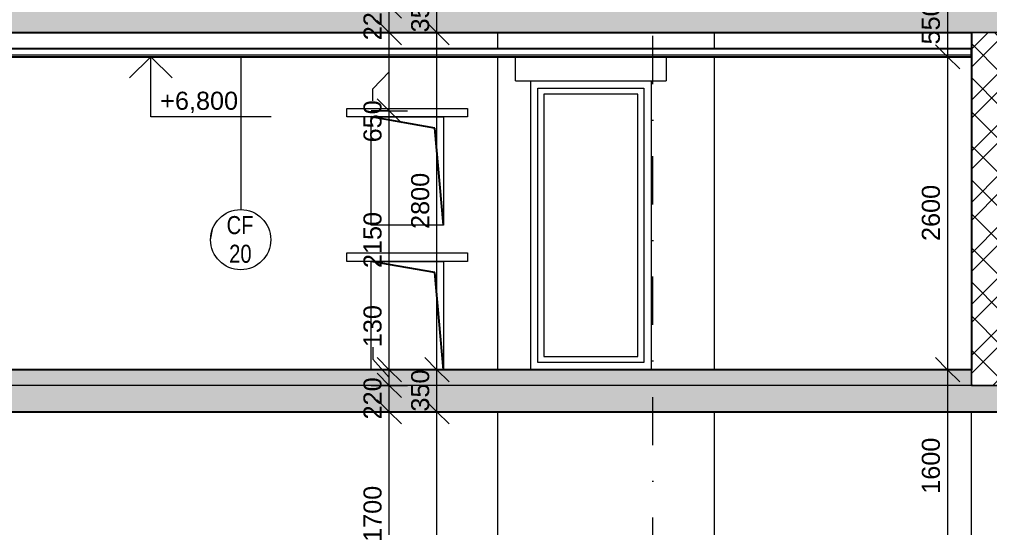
# Model space of a CAD drawing. Header units: millimetres. Extents: x -7743 to 191930, y -8645 to 72638.
# Drawn here: x 10940 to 18995, y 2888 to 7110 of the extents above; entities that cross this region are included whole.
import ezdxf

# ---------------------------------------------------------------- set-up
doc = ezdxf.new("R2010")
doc.units = ezdxf.units.MM
doc.linetypes.add('HA_DashDot_10mm-S3mm', pattern=[1000, 400, -300, 0, -300])
doc.linetypes.add('HA_Dot-S4mm', pattern=[400, 0, -400])
for name, color, linetype, lineweight in [('A-____-____-DIMS', 9, 'Continuous', 5), ('A-____-____-DIMS-100', 9, 'Continuous', 5), ('A-CLNG-____-IDEN', 9, 'Continuous', 9), ('A-CLNG-____-MCUT', 9, 'Continuous', 25), ('A-DETL-GENF-OTLN', 9, 'Continuous', 9), ('A-FLOR-____-MCUT', 9, 'Continuous', 25), ('A-FLOR-____-PATT', 9, 'Continuous', 25), ('A-FLOR-LEVL-OTLN', 9, 'Continuous', 9), ('A-GENM-____-OTLN', 9, 'Continuous', 9), ('A-GLAZ-____-OTLN', 9, 'Continuous', 5), ('A-WALL-____-MCUT', 9, 'Continuous', 25), ('A-WALL-____-OTLN', 9, 'Continuous', 9), ('A-WALL-____-PATT', 9, 'Continuous', 25), ('G-____-____-DIMS', 9, 'Continuous', 5), ('I-WALL-____-MCUT', 9, 'Continuous', 25), ('I-WALL-____-OTLN', 9, 'Continuous', 9), ('S-GRID-____-OTLN', 9, 'Continuous', 5)]:
    doc.layers.add(name, color=color, linetype=linetype, lineweight=lineweight)
doc.styles.add('Arial', font='arial.ttf', dxfattribs={"height": 150})
doc.styles.add('Arial_3', font='arial.ttf', dxfattribs={"width": 0.8, "height": 150})
doc.dimstyles.new('Inner_Dimensions', dxfattribs={"dimscale": 304.8, "dimtxt": 153.03891, "dimasz": 0.656168, "dimexe": 0.492126, "dimexo": 0.0625, "dimgap": 0.065617, "dimtad": 1, "dimdec": 0, "dimzin": 0, "dimdsep": 46, "dimtxsty": 'Arial', "dimblk1": 'OBLIQUE', "dimblk2": 'OBLIQUE', "dimsah": 1, "dimcen": 0.09, "dimdle": 0.492126, "dimazin": 0, "dimtfac": 1, "dimtdec": 4, "dimtix": 1, "dimtmove": 0, "dimatfit": 3, "dimfxl": 0.492126, "dimfxlon": 1, "dimtvp": 1, "dimtolj": 1, "dimtzin": 0, "dimlwd": 9, "dimlwe": 9, "dimarcsym": 2})
doc.dimstyles.new('Inner_Dimensions_1', dxfattribs={"dimscale": 304.8, "dimtxt": 153.03891, "dimasz": 0.656168, "dimexe": 0.492126, "dimexo": 0.0625, "dimgap": 0.065617, "dimtad": 1, "dimdec": 0, "dimzin": 0, "dimdsep": 46, "dimtxsty": 'Arial', "dimblk1": 'OBLIQUE', "dimblk2": 'OBLIQUE', "dimsah": 1, "dimcen": 0.09, "dimdle": 0.492126, "dimazin": 0, "dimtfac": 1, "dimtdec": 4, "dimtix": 1, "dimtmove": 1, "dimatfit": 3, "dimfxl": 0.492126, "dimfxlon": 1, "dimtvp": 1, "dimtolj": 1, "dimtzin": 0, "dimlwd": 9, "dimlwe": 9, "dimarcsym": 2})

# ---------------------------------------------------------------- blocks, each defined once
blk = doc.blocks.new('HA_WD_SinglePanel - 1000x2400-2168134-ŘEZ A-A OBJEKT A')
at = {"layer": 'A-GLAZ-____-OTLN', "color": 50}
for p, q in [((15245, 6540), (16125, 6540)), ((15245, 4260), (15245, 6540)), ((16125, 6540), (16125, 4260)), ((15295, 6490), (15295, 4310)), ((16075, 6490), (15295, 6490)), ((16075, 4310), (16075, 6490)), ((15295, 4310), (16075, 4310)), ((16125, 4260), (15245, 4260))]:
    blk.add_line(p, q, dxfattribs=at)
blk = doc.blocks.new('TB_Porotherm KP7_1250mm - TB_Porotherm KP7_1250mm-V13-ŘEZ A-A OBJEKT A')
at = {"layer": 'A-GENM-____-OTLN', "color": 250}
for p, q in [((15060, 2400), (15060, 2600)), ((16310, 2600), (16310, 2400)), ((15060, 2400), (16310, 2400))]:
    blk.add_line(p, q, dxfattribs=at)
blk = doc.blocks.new('TB_Porotherm KP11_5_1000mm - TB_Porotherm KP11_5_1000mm-V5-ŘEZ A-A OBJEKT A')
at = {"layer": 'A-GENM-____-OTLN', "color": 250}
for p, q in [((17060, 2100), (17060, 2171)), ((17060, 2171), (18060, 2171)), ((18060, 2100), (17060, 2100)), ((18060, 2171), (18060, 2100))]:
    blk.add_line(p, q, dxfattribs=at)
blk = doc.blocks.new('HA_GM_Opening_Rectangle_WallBased - Default-2177219-ŘEZ A-A OBJEKT A')
at = {"layer": 'A-DETL-GENF-OTLN', "color": 10, "lineweight": 25}
for p, q in [((14389.4, 806.6), (13860, 900)), ((14460, 0), (14389.4, 806.6))]:
    blk.add_line(p, q, dxfattribs=at)
blk = doc.blocks.new('HA_GM_Opening_Rectangle_WallBased - Default-2177365-ŘEZ A-A OBJEKT A')
at = {"layer": 'A-DETL-GENF-OTLN', "color": 10, "lineweight": 25}
for p, q in [((14389.4, 2006.6), (13860, 2100)), ((14460, 1200), (14389.4, 2006.6))]:
    blk.add_line(p, q, dxfattribs=at)
blk = doc.blocks.new('185-01_OBJEKT A_Central_rvt-1-ŘEZ A-A OBJEKT A')
at = {"layer": 'A-FLOR-____-PATT', "lineweight": 9}
h = blk.add_hatch(color=254, dxfattribs=at)
h.paths.add_polyline_path([(-260, 7000), (23370.1, 7000.9), (23370.1, 7220), (-260, 7220)])
h.paths.add_polyline_path([(23742.1, 7000), (23742.1, 7220), (23740.1, 7219.6), (23740.1, 7000)])
at = {"layer": 'A-FLOR-____-PATT', "lineweight": 5}
h = blk.add_hatch(color=7, dxfattribs=at)
h.paths.add_polyline_path([(22337.9, 4070), (22420, 4070), (22420, 4200), (19095, 4200), (19095, 4070), (21791, 4070)])
h.paths.add_polyline_path([(1008, 4070), (18845, 4070), (18845, 4200), (100, 4200), (100, 4070)])
at = {"layer": 'A-FLOR-____-PATT', "lineweight": 9}
blk.add_hatch(color=254, dxfattribs=at).paths.add_polyline_path([(14134.1, 3850), (22420, 3850), (22420, 4070), (-260, 4070), (-260, 3850), (13040.2, 3850)])
at = {"layer": 'A-WALL-____-PATT', "lineweight": 5}
h = blk.add_hatch(dxfattribs=at)
h.set_pattern_fill('FP_4', color=50, style=0, pattern_type=2)
h.set_pattern_definition([(45, (695.23, 1865.4), (-212.132, 212.132), []), (45, (845.23, 1865.4), (-212.132, 212.132), []), (315, (695.23, 1865.4), (141.4214, 141.4214), [])])
h.paths.add_polyline_path([(18845, 4070), (19095, 4070), (19095, 7000), (18845, 7000), (18845, 4200)])
at = {"layer": 'A-CLNG-____-MCUT', "color": 10}
for p, q in [((18845, 6866.5), (6710, 6866.5)), ((18845, 6800), (18845, 6866.5)), ((6710, 6800), (18845, 6800))]:
    blk.add_line(p, q, dxfattribs=at)
at = {"layer": 'A-CLNG-____-MCUT', "color": 250, "lineweight": 9}
blk.add_line((18845, 6812.5), (6710, 6812.5), dxfattribs=at)
at = {"layer": 'A-FLOR-____-MCUT', "color": 10}
for p, q in [((6710, 7000), (18845, 7000)), ((18845, 4200), (3625, 4200)), ((-260, 3850), (22420, 3850))]:
    blk.add_line(p, q, dxfattribs=at)
at = {"layer": 'A-FLOR-____-MCUT', "color": 250, "lineweight": 9}
for p, q in [((18845, 7000), (19095, 7000)), ((18845, 4070), (18845, 4200)), ((18845, 4070), (100, 4070)), ((19095, 4070), (18845, 4070))]:
    blk.add_line(p, q, dxfattribs=at)
at = {"layer": 'A-WALL-____-MCUT', "color": 250, "lineweight": 9}
for p, q in [((19095, 7000), (18845, 7000)), ((18845, 4200), (18845, 4070)), ((18845, 4070), (19095, 4070))]:
    blk.add_line(p, q, dxfattribs=at)
at = {"layer": 'A-WALL-____-OTLN', "color": 250}
for p, q in [((15185, 4200), (15185, 6600)), ((15185, 6600), (16185, 6600)), ((16185, 6600), (16185, 4200))]:
    blk.add_line(p, q, dxfattribs=at)
at = {"layer": 'I-WALL-____-MCUT', "color": 10}
blk.add_line((18845, 7000), (18845, 4200), dxfattribs=at)
at = {"layer": 'I-WALL-____-OTLN', "color": 250}
for p, q in [((14910, 7000), (14910, 6866.5)), ((16710, 6866.5), (16710, 7000)), ((14910, 6800), (14910, 4200)), ((16710, 4200), (16710, 6800)), ((13860, 5400), (13860, 6300)), ((13860, 6300), (14460, 6300)), ((14460, 6300), (14460, 5400)), ((14460, 5400), (13860, 5400)), ((13860, 4200), (13860, 5100)), ((13860, 5100), (14460, 5100)), ((14460, 5100), (14460, 4200)), ((14910, 3850), (14910, 2666.5)), ((16710, 2666.5), (16710, 3850)), ((18845, 2666.5), (18845, 3850))]:
    blk.add_line(p, q, dxfattribs=at)
at = {"layer": 'A-GENM-____-OTLN', "color": 250, "lineweight": 9}
for name, p in [('TB_Porotherm KP7_1250mm - TB_Porotherm KP7_1250mm-V13-ŘEZ A-A OBJEKT A', (0, 4200)), ('TB_Porotherm KP11_5_1000mm - TB_Porotherm KP11_5_1000mm-V5-ŘEZ A-A OBJEKT A', (-3400, 4200)), ('HA_GM_Opening_Rectangle_WallBased - Default-2177365-ŘEZ A-A OBJEKT A', (0, 4200)), ('TB_Porotherm KP11_5_1000mm - TB_Porotherm KP11_5_1000mm-V5-ŘEZ A-A OBJEKT A', (-3400, 3000)), ('HA_GM_Opening_Rectangle_WallBased - Default-2177219-ŘEZ A-A OBJEKT A', (0, 4200))]:
    blk.add_blockref(name, p, dxfattribs=at)
at = {"layer": 'A-GLAZ-____-OTLN', "color": 250, "lineweight": 9}
blk.add_blockref('HA_WD_SinglePanel - 1000x2400-2168134-ŘEZ A-A OBJEKT A', (0, 0), dxfattribs=at)
blk = doc.blocks.new('DIMBLOCK4-ŘEZ A-A OBJEKT A')
at = {"layer": 'A-____-____-DIMS-100', "lineweight": 9}
for p, q in [((14407.1, 3850), (14307.1, 3950)), ((14257.1, 3850), (14557.1, 3850)), ((14407.1, 3850), (14257.1, 3850)), ((14407.1, 0), (14407.1, 3850)), ((14407.1, 3850), (14507.1, 3750)), ((14407.1, 0), (14307.1, 100)), ((14407.1, 0), (14507.1, -100)), ((14257.1, 0), (14557.1, 0)), ((14407.1, 0), (14257.1, 0))]:
    blk.add_line(p, q, dxfattribs=at)
at = {"layer": 'A-____-____-DIMS-100', "color": 0, "lineweight": 9, "insert": (14192.4, 1694.3), "char_height": 150, "width": 553.765, "attachment_point": 1, "rotation": 90, "line_spacing_factor": 0.941778, "style": 'Arial'}
blk.add_mtext('3850', dxfattribs=at)
blk = doc.blocks.new('_Oblique')
at = {"color": 0, "linetype": 'ByBlock', "lineweight": -2}
blk.add_line((-0.5, -0.5), (0.5, 0.5), dxfattribs=at)
blk = doc.blocks.new('DIMBLOCK5-ŘEZ A-A OBJEKT A')
at = {"layer": 'A-____-____-DIMS-100', "lineweight": 9}
for p, q in [((14407.1, 4200), (14307.1, 4300)), ((14257.1, 4200), (14557.1, 4200)), ((14407.1, 4200), (14257.1, 4200)), ((14407.1, 3850), (14407.1, 4200)), ((14407.1, 4200), (14507.1, 4100)), ((14407.1, 3850), (14307.1, 3950)), ((14257.1, 3850), (14557.1, 3850)), ((14407.1, 3850), (14257.1, 3850)), ((14407.1, 3850), (14507.1, 3750))]:
    blk.add_line(p, q, dxfattribs=at)
at = {"layer": 'A-____-____-DIMS-100', "color": 0, "lineweight": 9, "insert": (14192.4, 3851.9), "char_height": 150, "width": 415.324, "attachment_point": 1, "rotation": 90, "line_spacing_factor": 0.941778, "style": 'Arial'}
blk.add_mtext('350', dxfattribs=at)
blk = doc.blocks.new('DIMBLOCK6-ŘEZ A-A OBJEKT A')
at = {"layer": 'A-____-____-DIMS-100', "lineweight": 9}
for p, q in [((14407.1, 7000), (14307.1, 7100)), ((14257.1, 7000), (14557.1, 7000)), ((14407.1, 7000), (14257.1, 7000)), ((14407.1, 4200), (14407.1, 7000)), ((14407.1, 7000), (14507.1, 6900)), ((14407.1, 4200), (14307.1, 4300)), ((14257.1, 4200), (14557.1, 4200)), ((14407.1, 4200), (14257.1, 4200)), ((14407.1, 4200), (14507.1, 4100))]:
    blk.add_line(p, q, dxfattribs=at)
at = {"layer": 'A-____-____-DIMS-100', "color": 0, "lineweight": 9, "insert": (14192.4, 5369.3), "char_height": 150, "width": 553.765, "attachment_point": 1, "rotation": 90, "line_spacing_factor": 0.941778, "style": 'Arial'}
blk.add_mtext('2800', dxfattribs=at)
blk = doc.blocks.new('DIMBLOCK7-ŘEZ A-A OBJEKT A')
at = {"layer": 'A-____-____-DIMS-100', "lineweight": 9}
for p, q in [((14407.1, 7350), (14307.1, 7450)), ((14257.1, 7350), (14557.1, 7350)), ((14407.1, 7350), (14257.1, 7350)), ((14407.1, 7000), (14407.1, 7350)), ((14407.1, 7350), (14507.1, 7250)), ((14407.1, 7000), (14307.1, 7100)), ((14257.1, 7000), (14557.1, 7000)), ((14407.1, 7000), (14257.1, 7000)), ((14407.1, 7000), (14507.1, 6900))]:
    blk.add_line(p, q, dxfattribs=at)
at = {"layer": 'A-____-____-DIMS-100', "color": 0, "lineweight": 9, "insert": (14192.4, 7001.9), "char_height": 150, "width": 415.324, "attachment_point": 1, "rotation": 90, "line_spacing_factor": 0.941778, "style": 'Arial'}
blk.add_mtext('350', dxfattribs=at)
blk = doc.blocks.new('DIMBLOCK14-ŘEZ A-A OBJEKT A')
at = {"layer": 'A-____-____-DIMS-100', "lineweight": 9}
for p, q in [((14011.5, 3850), (13911.5, 3950)), ((13861.5, 3850), (14161.5, 3850)), ((14011.5, 3850), (13861.5, 3850)), ((14011.5, 2150), (14011.5, 3850)), ((14011.5, 3850), (14111.5, 3750)), ((14011.5, 2150), (13911.5, 2250)), ((13861.5, 2150), (14161.5, 2150)), ((14011.5, 2150), (13861.5, 2150)), ((14011.5, 2150), (14111.5, 2050))]:
    blk.add_line(p, q, dxfattribs=at)
at = {"layer": 'A-____-____-DIMS-100', "color": 0, "lineweight": 9, "insert": (13796.8, 2769.3), "char_height": 150, "width": 553.765, "attachment_point": 1, "rotation": 90, "line_spacing_factor": 0.941778, "style": 'Arial'}
blk.add_mtext('1700', dxfattribs=at)
blk = doc.blocks.new('DIMBLOCK15-ŘEZ A-A OBJEKT A')
at = {"layer": 'A-____-____-DIMS-100', "lineweight": 9}
for p, q in [((14011.5, 4070), (13911.5, 4170)), ((13861.5, 4070), (14161.5, 4070)), ((14011.5, 4070), (13861.5, 4070)), ((14011.5, 3850), (14011.5, 4070)), ((14011.5, 4070), (14111.5, 3970)), ((14011.5, 3850), (13911.5, 3950)), ((13861.5, 3850), (14161.5, 3850)), ((14011.5, 3850), (13861.5, 3850)), ((14011.5, 3850), (14111.5, 3750))]:
    blk.add_line(p, q, dxfattribs=at)
at = {"layer": 'A-____-____-DIMS-100', "color": 0, "lineweight": 9, "insert": (13796.8, 3786.9), "char_height": 150, "width": 415.324, "attachment_point": 1, "rotation": 90, "line_spacing_factor": 0.941778, "style": 'Arial'}
blk.add_mtext('220', dxfattribs=at)
blk = doc.blocks.new('DIMBLOCK16-ŘEZ A-A OBJEKT A')
at = {"layer": 'A-____-____-DIMS-100', "lineweight": 9}
for p, q in [((13873.8, 4387.1), (13873.8, 4287.1)), ((13873.8, 4287.1), (14011.5, 4135)), ((14011.5, 4200), (13911.5, 4300)), ((13832.6, 4200), (14161.5, 4200)), ((14011.5, 4200), (13832.6, 4200)), ((14011.5, 4070), (14011.5, 4200)), ((14011.5, 4200), (14111.5, 4100)), ((14011.5, 4070), (13911.5, 4170)), ((13861.5, 4070), (14161.5, 4070)), ((14011.5, 4070), (13861.5, 4070)), ((14011.5, 4070), (14111.5, 3970))]:
    blk.add_line(p, q, dxfattribs=at)
at = {"layer": 'A-____-____-DIMS-100', "color": 0, "lineweight": 9, "insert": (13796.8, 4387.1), "char_height": 150, "width": 415.324, "attachment_point": 1, "rotation": 90, "line_spacing_factor": 0.941778, "style": 'Arial'}
blk.add_mtext('130', dxfattribs=at)
blk = doc.blocks.new('DIMBLOCK17-ŘEZ A-A OBJEKT A')
at = {"layer": 'A-____-____-DIMS-100', "lineweight": 9}
for p, q in [((14011.5, 6350), (13911.5, 6450)), ((13861.5, 6350), (14161.5, 6350)), ((14011.5, 6350), (13861.5, 6350)), ((14011.5, 4200), (14011.5, 6350)), ((14011.5, 6350), (14111.5, 6250)), ((14011.5, 4200), (13911.5, 4300)), ((13832.6, 4200), (14161.5, 4200)), ((14011.5, 4200), (13832.6, 4200)), ((14011.5, 4200), (14111.5, 4100))]:
    blk.add_line(p, q, dxfattribs=at)
at = {"layer": 'A-____-____-DIMS-100', "color": 0, "lineweight": 9, "insert": (13796.8, 5044.3), "char_height": 150, "width": 553.765, "attachment_point": 1, "rotation": 90, "line_spacing_factor": 0.941778, "style": 'Arial'}
blk.add_mtext('2150', dxfattribs=at)
blk = doc.blocks.new('DIMBLOCK18-ŘEZ A-A OBJEKT A')
at = {"layer": 'A-____-____-DIMS-100', "lineweight": 9}
for p, q in [((14011.5, 7000), (13911.5, 7100)), ((13861.5, 7000), (14161.5, 7000)), ((14011.5, 7000), (13861.5, 7000)), ((14011.5, 6350), (14011.5, 7000)), ((14011.5, 7000), (14111.5, 6900)), ((13873.8, 6534.4), (14011.5, 6675)), ((13873.8, 6434.4), (13873.8, 6534.4)), ((14011.5, 6350), (13911.5, 6450)), ((13861.5, 6350), (14161.5, 6350)), ((14011.5, 6350), (13861.5, 6350)), ((14011.5, 6350), (14111.5, 6250))]:
    blk.add_line(p, q, dxfattribs=at)
at = {"layer": 'A-____-____-DIMS-100', "color": 0, "lineweight": 9, "insert": (13796.8, 6088.3), "char_height": 150, "width": 415.324, "attachment_point": 1, "rotation": 90, "line_spacing_factor": 0.941778, "style": 'Arial'}
blk.add_mtext('650', dxfattribs=at)
blk = doc.blocks.new('DIMBLOCK19-ŘEZ A-A OBJEKT A')
at = {"layer": 'A-____-____-DIMS-100', "lineweight": 9}
for p, q in [((14011.5, 7220), (13911.5, 7320)), ((13861.5, 7220), (14161.5, 7220)), ((14011.5, 7220), (13861.5, 7220)), ((14011.5, 7000), (14011.5, 7220)), ((14011.5, 7220), (14111.5, 7120)), ((14011.5, 7000), (13911.5, 7100)), ((13861.5, 7000), (14161.5, 7000)), ((14011.5, 7000), (13861.5, 7000)), ((14011.5, 7000), (14111.5, 6900))]:
    blk.add_line(p, q, dxfattribs=at)
at = {"layer": 'A-____-____-DIMS-100', "color": 0, "lineweight": 9, "insert": (13796.8, 6936.9), "char_height": 150, "width": 415.324, "attachment_point": 1, "rotation": 90, "line_spacing_factor": 0.941778, "style": 'Arial'}
blk.add_mtext('220', dxfattribs=at)
blk = doc.blocks.new('Spot Elevations - Flipped-794089-ŘEZ A-A OBJEKT A')
at = {"layer": 'G-____-____-DIMS', "lineweight": 9}
for p, q in [((-3048.7, 93.2), (-2871.9, 270)), ((-2871.9, 270), (-2695.2, 93.2)), ((-2871.9, -230), (-2871.9, 270)), ((-1871.9, -230), (-2871.9, -230))]:
    blk.add_line(p, q, dxfattribs=at)
blk = doc.blocks.new('HA_Tag_Ceiling - Group _ Type Mark-1822524-ŘEZ A-A OBJEKT A')
at = {"layer": 'A-CLNG-____-IDEN'}
blk.add_line((14892.5, 2040.3), (14907.6, 2125.8), dxfattribs=at)
blk.add_circle((15142.5, 2040.3), 250, dxfattribs=at)
blk = doc.blocks.new('DIMBLOCK49-ŘEZ A-A OBJEKT A')
at = {"layer": 'A-____-____-DIMS-100', "lineweight": 9}
for p, q in [((18646.8, 7350), (18546.8, 7450)), ((18796.8, 7350), (18496.8, 7350)), ((18646.8, 7350), (18646.8, 6800)), ((18646.8, 7350), (18746.8, 7250)), ((18646.8, 7350), (18796.8, 7350)), ((18646.8, 6800), (18546.8, 6900)), ((18796.8, 6800), (18496.8, 6800)), ((18646.8, 6800), (18746.8, 6700)), ((18646.8, 6800), (18796.8, 6800))]:
    blk.add_line(p, q, dxfattribs=at)
at = {"layer": 'A-____-____-DIMS-100', "color": 0, "lineweight": 9, "insert": (18432, 6901.9), "char_height": 150, "width": 415.324, "attachment_point": 1, "rotation": 90, "line_spacing_factor": 0.941778, "style": 'Arial'}
blk.add_mtext('550', dxfattribs=at)
blk = doc.blocks.new('DIMBLOCK50-ŘEZ A-A OBJEKT A')
at = {"layer": 'A-____-____-DIMS-100', "lineweight": 9}
for p, q in [((18646.8, 6800), (18546.8, 6900)), ((18796.8, 6800), (18496.8, 6800)), ((18646.8, 6800), (18646.8, 4200)), ((18646.8, 6800), (18746.8, 6700)), ((18646.8, 6800), (18796.8, 6800)), ((18646.8, 4200), (18546.8, 4300)), ((18796.8, 4200), (18496.8, 4200)), ((18646.8, 4200), (18746.8, 4100)), ((18646.8, 4200), (18796.8, 4200))]:
    blk.add_line(p, q, dxfattribs=at)
at = {"layer": 'A-____-____-DIMS-100', "color": 0, "lineweight": 9, "insert": (18432, 5269.3), "char_height": 150, "width": 553.765, "attachment_point": 1, "rotation": 90, "line_spacing_factor": 0.941778, "style": 'Arial'}
blk.add_mtext('2600', dxfattribs=at)
blk = doc.blocks.new('DIMBLOCK51-ŘEZ A-A OBJEKT A')
at = {"layer": 'A-____-____-DIMS-100', "lineweight": 9}
for p, q in [((18646.8, 4200), (18546.8, 4300)), ((18796.8, 4200), (18496.8, 4200)), ((18646.8, 4200), (18646.8, 2600)), ((18646.8, 4200), (18746.8, 4100)), ((18646.8, 4200), (18796.8, 4200)), ((18646.8, 2600), (18546.8, 2700)), ((18796.8, 2600), (18496.8, 2600)), ((18646.8, 2600), (18746.8, 2500)), ((18646.8, 2600), (18796.8, 2600))]:
    blk.add_line(p, q, dxfattribs=at)
at = {"layer": 'A-____-____-DIMS-100', "color": 0, "lineweight": 9, "insert": (18432, 3169.3), "char_height": 150, "width": 553.765, "attachment_point": 1, "rotation": 90, "line_spacing_factor": 0.941778, "style": 'Arial'}
blk.add_mtext('1600', dxfattribs=at)

msp = doc.modelspace()

# ---------------------------------------------------------------- linework, layer by layer
at = {"layer": 'A-FLOR-LEVL-OTLN', "linetype": 'HA_Dot-S4mm', "lineweight": 5}
msp.add_line((-4080.2, 4200), (29818.8, 4200), dxfattribs=at)
at = {"layer": 'S-GRID-____-OTLN', "linetype": 'HA_DashDot_10mm-S3mm', "lineweight": 9}
msp.add_line((16200, -5428.1), (16200, 12450.4), dxfattribs=at)

# ---------------------------------------------------------------- block references
at = {"lineweight": 5}
msp.add_blockref('185-01_OBJEKT A_Central_rvt-1-ŘEZ A-A OBJEKT A', (0, 0), dxfattribs=at)
at = {"layer": 'A-CLNG-____-IDEN'}
msp.add_blockref('HA_Tag_Ceiling - Group _ Type Mark-1822524-ŘEZ A-A OBJEKT A', (-2365, 3239.7), dxfattribs=at)
at = {"layer": 'G-____-____-DIMS', "lineweight": 9}
msp.add_blockref('Spot Elevations - Flipped-794089-ŘEZ A-A OBJEKT A', (14903.5, 6530), dxfattribs=at)

# ---------------------------------------------------------------- texts
at = {"layer": 'A-CLNG-____-IDEN', "lineweight": 5, "char_height": 150, "attachment_point": 1, "style": 'Arial_3'}
for s, insert, width in [('CF', (12660.7, 5476.3), 275.78), ('20', (12681.8, 5238.2), 230.886)]:
    msp.add_mtext(s, dxfattribs=dict(at, insert=insert, width=width))

# ---------------------------------------------------------------- dimensions: what is measured, and where the dimension line sits
at = {"layer": 'A-____-____-DIMS', "lineweight": 9}
for base, p1, p2, override, picture, middle in [((14407.1, 7350), (14257.1, 7000), (14257.1, 7350), {"dimpost": '<>', "dimfxl": 350}, 'DIMBLOCK7-ŘEZ A-A OBJEKT A', (14310.5, 7175)), ((18646.8, 6800), (18796.8, 7350), (18796.8, 6800), {"dimpost": '<>', "dimfxl": 550}, 'DIMBLOCK49-ŘEZ A-A OBJEKT A', (18550.2, 7075)), ((14011.5, 7220), (13861.5, 7000), (13861.5, 7220), {"dimpost": '<>', "dimfxl": 220}, 'DIMBLOCK19-ŘEZ A-A OBJEKT A', (13914.9, 7110)), ((14407.1, 7000), (14257.1, 4200), (14257.1, 7000), {"dimpost": '<>', "dimfxl": 2800}, 'DIMBLOCK6-ŘEZ A-A OBJEKT A', (14310.5, 5600)), ((18646.8, 4200), (18796.8, 6800), (18796.8, 4200), {"dimpost": '<>', "dimfxl": 2600}, 'DIMBLOCK50-ŘEZ A-A OBJEKT A', (18550.2, 5500)), ((14011.5, 6350), (13832.6, 4200), (13861.5, 6350), {"dimpost": '<>', "dimfxl": 2150.194501}, 'DIMBLOCK17-ŘEZ A-A OBJEKT A', (13914.9, 5275)), ((14407.1, 4200), (14257.1, 3850), (14257.1, 4200), {"dimpost": '<>', "dimfxl": 350}, 'DIMBLOCK5-ŘEZ A-A OBJEKT A', (14310.5, 4025)), ((18646.8, 2600), (18796.8, 4200), (18796.8, 2600), {"dimpost": '<>', "dimfxl": 1600}, 'DIMBLOCK51-ŘEZ A-A OBJEKT A', (18550.2, 3400)), ((14011.5, 4070), (13861.5, 3850), (13861.5, 4070), {"dimpost": '<>', "dimfxl": 220}, 'DIMBLOCK15-ŘEZ A-A OBJEKT A', (13914.9, 3960)), ((14011.5, 3850), (13861.5, 2150), (13861.5, 3850), {"dimpost": '<>', "dimfxl": 1700}, 'DIMBLOCK14-ŘEZ A-A OBJEKT A', (13914.9, 3000)), ((14407.1, 3850), (14257.1, 0), (14257.1, 3850), {"dimpost": '<>', "dimfxl": 3850}, 'DIMBLOCK4-ŘEZ A-A OBJEKT A', (14310.5, 1925))]:
    dim = msp.add_linear_dim(base=base, p1=p1, p2=p2, angle=90, dimstyle='Inner_Dimensions', override=override, dxfattribs=at)
    dim.commit()
    dim.dimension.update_dxf_attribs({"geometry": picture, "text_midpoint": middle})
for base, p1, p2, override, picture, middle in [((14011.5, 7000), (13861.5, 6350), (13861.5, 7000), {"dimpost": '<>', "dimfxl": 650}, 'DIMBLOCK18-ŘEZ A-A OBJEKT A', (13896.8, 6295.9)), ((14011.5, 4200), (13861.5, 4070), (13832.6, 4200), {"dimpost": '<>', "dimfxl": 133.178043}, 'DIMBLOCK16-ŘEZ A-A OBJEKT A', (13896.8, 4594.8))]:
    dim = msp.add_linear_dim(base=base, p1=p1, p2=p2, angle=90, dimstyle='Inner_Dimensions_1', override=override, dxfattribs=at)
    dim.commit()
    dim.dimension.update_dxf_attribs({"geometry": picture, "text_midpoint": middle, "dimtype": 160, "text_rotation": 90})

# ---------------------------------------------------------------- next in the draw order: texts
at = {"layer": 'G-____-____-DIMS', "lineweight": 9, "insert": (12109.4, 6509.3), "char_height": 150, "width": 773.133, "attachment_point": 1, "line_spacing_factor": 0.941778, "style": 'Arial', "bg_fill": 3, "box_fill_scale": 1.25, "bg_fill_color": 256, "bg_fill_true_color": 13158600, "bg_fill_transparency": 0}
msp.add_mtext('+6,800', dxfattribs=at)

# ---------------------------------------------------------------- next in the draw order: linework, layer by layer
at = {"layer": 'A-CLNG-____-IDEN'}
msp.add_line((12777.5, 6800), (12777.5, 5530), dxfattribs=at)

doc.saveas('drawing.dxf')
